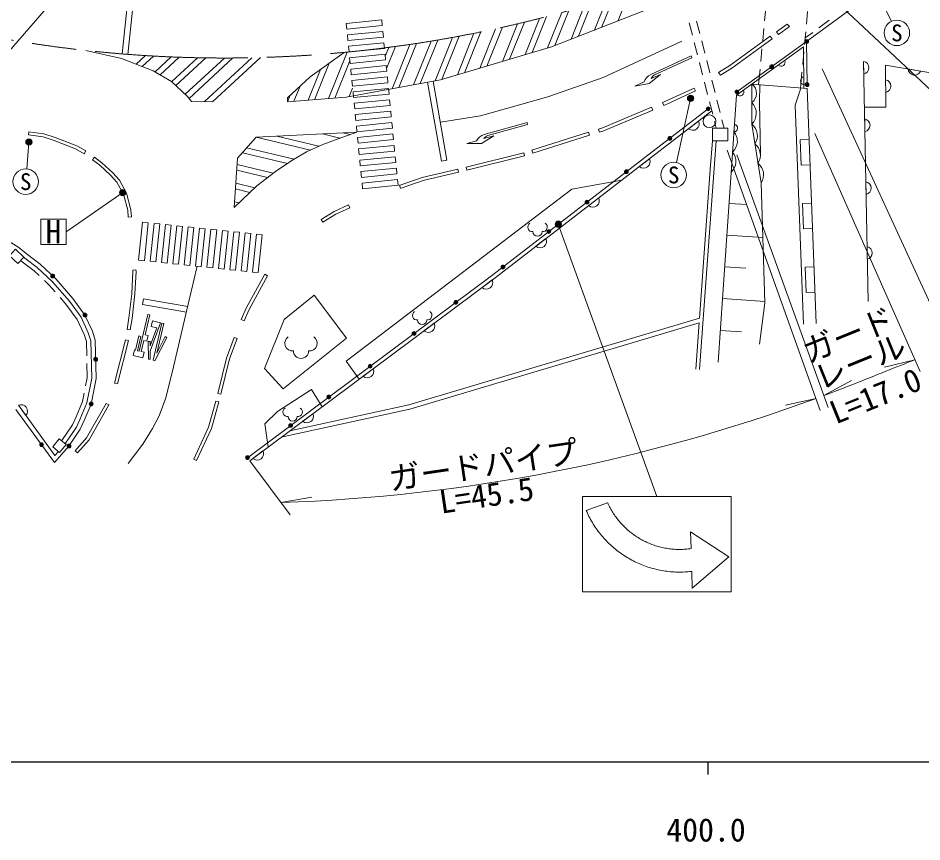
# Model space of a CAD drawing. Units: millimetres, scale not verified. Extents: x 40000 to 680000, y 20000 to 380000.
# Drawn here: x 413791 to 484809, y 198715 to 263442 of the extents above; entities that cross this region are included whole.
import ezdxf
from ezdxf.enums import TextEntityAlignment as Align

# ---------------------------------------------------------------- set-up
doc = ezdxf.new("R2010")
doc.units = ezdxf.units.MM
doc.header["$LTSCALE"] = 1000
doc.linetypes.add('CHAIN', pattern=[18.5, 12, -1.5, 3.5, -1.5])
for name, color, linetype, lineweight in [('M-BGD', 7, 'Continuous', 13), ('M-BMK', 2, 'CHAIN', 13), ('M-STR-HTXT', 7, 'Continuous', 13), ('M-STR-STR1', 1, 'Continuous', 13), ('M-STR-STRC', 7, 'Continuous', 13), ('M-TTL-BAND', 7, 'Continuous', 25)]:
    doc.layers.add(name, color=color, linetype=linetype, lineweight=lineweight)
doc.styles.add('ＭＳ ゴシック', font='')
doc.styles.get('ＭＳ ゴシック').set_extended_font_data('MS Gothic')

msp = doc.modelspace()

# ---------------------------------------------------------------- hatches: boundary and pattern name
at = {"layer": 'M-BGD'}
for points in [[(475601, 261596, -1), (475901, 261596, -1)], [(472855, 259622, -1), (473155, 259622, -1)], [(470110, 257647, -1), (470410, 257647, -1)], [(475632, 258213, -1), (475932, 258213, -1)], [(467865, 256309, -1), (468165, 256309, -1)], [(464852, 253997, -1), (465152, 253997, -1)], [(461439, 251370, -1), (461739, 251370, -1)], [(458341, 248982, -1), (458641, 248982, -1)], [(455347, 246674, -1), (455647, 246674, -1)], [(451736, 243890, -1), (452036, 243890, -1)], [(416528, 243331, -1), (416476, 243035, -0.41421), (416354, 243209, -0.41421)], [(448034, 241109, -1), (448334, 241109, -1)], [(419071, 240258, -1), (419018, 239963, -0.41421), (418897, 240137, -0.41421)], [(444757, 238664, -1), (445057, 238664, -1)], [(419916, 236780, -1), (419863, 236485, -0.41421), (419742, 236659, -0.41421)], [(441302, 236088, -1), (441602, 236088, -1)], [(438055, 233666, -1), (438355, 233666, -1)], [(419558, 233265, -1), (419505, 232970, -0.41421), (419384, 233144, -0.41421)], [(435065, 231436, -1), (435365, 231436, -1)], [(415660, 230081, -1), (415608, 229785, -0.41421), (415486, 229959, -0.41421)], [(417815, 229966, -1), (417763, 229670, -0.41421), (417641, 229844, -0.41421)], [(431664, 228899, -1), (431964, 228899, -1)]]:
    msp.add_hatch(color=256, dxfattribs=at).paths.add_polyline_path(points)
at = {"layer": 'M-STR-HTXT'}
for points in [[(466420, 256999, -1), (466844, 257265, -0.41421), (466765, 256920, -0.41421)], [(414452, 253542, -1), (414836, 253863, -0.41421), (414804, 253510, -0.41421)], [(422231, 249847, -1), (421792, 249608, -0.41421), (421892, 249947, -0.41421)], [(456456, 247364, -1), (456017, 247124, -0.41421), (456117, 247464, -0.41421)]]:
    msp.add_hatch(color=256, dxfattribs=at).paths.add_polyline_path(points)

# ---------------------------------------------------------------- linework, layer by layer
at = {"layer": 'M-BGD'}
for p, q in [((472446, 263221), (472539, 264217)), ((475737, 262971), (475830, 263966)), ((466774, 262094), (466526, 263063)), ((467358, 262234), (467109, 263202)), ((476708, 262674), (477514, 263266)), ((472297, 261628), (472390, 262623)), ((475588, 261377), (475681, 262373)), ((475635, 261885), (476225, 262318)), ((467173, 260545), (466924, 261513)), ((467756, 260684), (467507, 261653)), ((470260, 257647), (475751, 261596)), ((475782, 258213), (475751, 261596)), ((470242, 257388), (475504, 261173)), ((472148, 260035), (472241, 261030)), ((475439, 259784), (475532, 260780)), ((475534, 257919), (475504, 261173)), ((467571, 258995), (467322, 259964)), ((468154, 259135), (467906, 260103)), ((474022, 260107), (473514, 259741)), ((480575, 241175), (480230, 260035)), ((480230, 260035), (480248, 259044)), ((471978, 258214), (472093, 259437)), ((484702, 259282), (483725, 259448)), ((468553, 257585), (468304, 258553)), ((475267, 257941), (475384, 259187)), ((475532, 258204), (475526, 258829)), ((481955, 258593), (481960, 257602)), ((467969, 257445), (467720, 258414)), ((471452, 258258), (475794, 257898)), ((474842, 256596), (475292, 257939)), ((475794, 257898), (476495, 239443)), ((470792, 257783), (470284, 257417)), ((468367, 255896), (468118, 256864)), ((468951, 256035), (468702, 257004)), ((474842, 256596), (475495, 239405)), ((467262, 255354), (466477, 254749)), ((468649, 254801), (468516, 255315)), ((469268, 254801), (469100, 255454)), ((470083, 255103), (470039, 254479)), ((480312, 255518), (480331, 254527)), ((468636, 253801), (467342, 235833)), ((475945, 253901), (475246, 253874)), ((475246, 253874), (475322, 251875)), ((463396, 252384), (462611, 251779)), ((475322, 251875), (476021, 251902)), ((480403, 250576), (480421, 249585)), ((459411, 249312), (458626, 248707)), ((469654, 248885), (471062, 248788)), ((476135, 248904), (475436, 248878)), ((475436, 248878), (475512, 246879)), ((475512, 246879), (476211, 246906)), ((455267, 246117), (454482, 245512)), ((469483, 246391), (472300, 246198)), ((480496, 245482), (480514, 244491)), ((413988, 244397), (414111, 244301)), ((414111, 244301), (415064, 243576)), ((469313, 243896), (470969, 243783)), ((476325, 243908), (475626, 243881)), ((475626, 243881), (475701, 241883)), ((415064, 243576), (415436, 243226)), ((415873, 242814), (416245, 242464)), ((416245, 242464), (416702, 241944)), ((451032, 242869), (450248, 242264)), ((417098, 241493), (417555, 240973)), ((475701, 241883), (476401, 241909)), ((417555, 240973), (418439, 239754)), ((469142, 241402), (472455, 241176)), ((418439, 239754), (418984, 238590)), ((446480, 239463), (445685, 238871)), ((467305, 239503), (467043, 235855)), ((468971, 238908), (470627, 238795)), ((418984, 238590), (419157, 238025)), ((419157, 238025), (419183, 236906)), ((419197, 236306), (419223, 235187)), ((441695, 235895), (440901, 235302)), ((419223, 235187), (419098, 234549)), ((418983, 233961), (418858, 233323)), ((413816, 233020), (414400, 232219)), ((418858, 233323), (418345, 232104)), ((436953, 232358), (436159, 231766)), ((418345, 232104), (418064, 231479)), ((418064, 231479), (417233, 230245)), ((417233, 230245), (417214, 230223)), ((433035, 229436), (432241, 228843))]:
    msp.add_line(p, q, dxfattribs=at)
for points in [[(475751, 261596), (483921, 267606), (506394, 284379), (522112, 296261)], [(480296, 256439), (481965, 256446), (481950, 259749), (502327, 256289)], [(472058, 237816), (472457, 241081), (472168, 250498), (471439, 255096), (471452, 258258)], [(472122, 252719), (472047, 256827), (472081, 258206)], [(468800, 236414), (469896, 252424), (470242, 257388)], [(431814, 228899), (451090, 243276), (463618, 252934), (468015, 256309)], [(431993, 228658), (451271, 243037), (463801, 252697), (468302, 256151)], [(435150, 231013), (444490, 233059), (467332, 239876), (468173, 251549), (468358, 253801)], [(440583, 235065), (439565, 236477), (457306, 249996), (461230, 250715)], [(411881, 240137), (412837, 246042), (413762, 245463), (414539, 244855), (415517, 244111), (416748, 242951), (418103, 241411), (419045, 240111), (419639, 238842), (419854, 238138), (419925, 235127), (419531, 233118), (418987, 231824), (418677, 231137), (417789, 229818), (416662, 228523), (413616, 232700)], [(414232, 244651), (414325, 244578), (415291, 243843), (416496, 242708), (417829, 241192), (418742, 239932), (419311, 238716), (419506, 238081), (419574, 235157), (419195, 233220), (418666, 231964), (418370, 231308), (417511, 230031), (417484, 230000)], [(434470, 230506), (444578, 232720), (467305, 239503)], [(433430, 229730), (433179, 231558), (434175, 232523), (436843, 234250), (437679, 232899)], [(416959, 229396), (416686, 229084), (413816, 233020)]]:
    msp.add_lwpolyline(points, dxfattribs=at)
for points in [[(469558, 253801), (468358, 253801), (468358, 254801), (469558, 254801)], [(413113, 244771), (413591, 245283), (414248, 244669), (413770, 244157)], [(433154, 235897), (434625, 234310), (439592, 238306), (437052, 241663), (434708, 239765)], [(417058, 229313), (416520, 229761), (417032, 230376), (417570, 229928)]]:
    msp.add_lwpolyline(points, close=True, dxfattribs=at)
for centre, radius in [((475751, 261596), 150), ((473005, 259622), 150), ((470260, 257647), 150), ((475782, 258213), 150), ((468015, 256309), 150), ((468116, 255334), 500), ((465002, 253997), 150), ((461589, 251370), 150), ((458491, 248982), 150), ((455497, 246674), 150), ((451886, 243890), 150), ((416502, 243183), 150), ((448184, 241109), 150), ((419045, 240111), 150), ((444907, 238664), 150), ((419890, 236633), 150), ((441452, 236088), 150), ((438205, 233666), 150), ((419531, 233118), 150), ((435215, 231436), 150), ((415634, 229933), 150), ((417789, 229818), 150), ((431814, 228899), 150)]:
    msp.add_circle(centre, radius, dxfattribs=at)
for centre, radius, start, end in [((473736, 259968), 318, 225.62039, 25.83813), ((480141, 259537), 505, 282.22004, 79.87823), ((484230, 259461), 505, 181.53256, 339.19075), ((475583, 258517), 318, 100.41509, 260.63282), ((481860, 258097), 505, 281.42383, 79.08202), ((470909, 257531), 907, 306.28715, 53.23314), ((470506, 257644), 318, 225.62039, 25.83813), ((470584, 255952), 1210, 314.96375, 44.55654), ((466810, 255129), 505, 228.80038, 26.45857), ((470007, 254795), 318, 275.90515, 76.12288), ((470753, 254202), 1127, 325.49712, 52.52227), ((480224, 255021), 505, 282.22004, 79.87823), ((469178, 253762), 1131, 311.7057, 40.32233), ((470996, 252669), 1127, 325.49712, 52.52227), ((469068, 252185), 1131, 311.7057, 40.32233), ((462943, 252159), 505, 228.80038, 26.45857), ((471239, 251136), 1127, 325.49712, 52.52227), ((480314, 250078), 505, 282.22004, 79.87823), ((458959, 249087), 505, 228.80038, 26.45857), ((454199, 247020), 360, 122.72029, 277.24592), ((455010, 247020), 360, 262.75408, 57.27971), ((454605, 246663), 360, 180, 360), ((454814, 245892), 505, 228.80038, 26.45857), ((480407, 244985), 505, 282.22004, 79.87823), ((450580, 242644), 505, 228.80038, 26.45857), ((445137, 240079), 360, 122.72029, 277.24592), ((445948, 240079), 360, 262.75408, 57.27971), ((445543, 239722), 360, 180, 360), ((446024, 239246), 505, 227.88902, 25.54721), ((435346, 237896), 600, 122.72029, 277.24592), ((436697, 237896), 600, 262.75408, 57.27971), ((436022, 237301), 600, 180, 360), ((441240, 235677), 505, 227.88902, 25.54721), ((414029, 232562), 505, 317.26964, 114.92783), ((434961, 232495), 360, 122.72029, 277.24592), ((435772, 232495), 360, 262.75408, 57.27971), ((436498, 232140), 505, 227.88902, 25.54721), ((435367, 232138), 360, 180, 360), ((432580, 229218), 505, 227.88902, 25.54721)]:
    msp.add_arc(centre, radius, start, end, dxfattribs=at)
at = {"layer": 'M-BMK'}
msp.add_arc((430007, 360303), 100000, 253.57623, 292.94636, dxfattribs=at)
at = {"layer": 'M-STR-HTXT'}
for p, q in [((480317, 267512), (482407, 263179)), ((476133, 266561), (510941, 233910)), ((476977, 259447), (487378, 236817)), ((466632, 257132), (465520, 252092)), ((476384, 254383), (484659, 235686)), ((414644, 253702), (414473, 251586)), ((469518, 253076), (476822, 232615)), ((470257, 252697), (477447, 232846)), ((422011, 249727), (417567, 246649)), ((456237, 247244), (463982, 225856)), ((484254, 236601), (481871, 236010)), ((477107, 233786), (479265, 234957)), ((476486, 233557), (474085, 233042)), ((431993, 228658), (435168, 224401)), ((434441, 225376), (436860, 225800))]:
    msp.add_line(p, q, dxfattribs=at)
for centre in [(466632, 257132), (414644, 253702), (422011, 249727), (456237, 247244)]:
    msp.add_circle(centre, 250, dxfattribs=at)
for centre, start, end in [((433808, 361822), 290.90503, 291.94235), ((430007, 360303), 290.4195, 292.6423), ((430007, 360303), 271.88251, 290.1385)]:
    msp.add_arc(centre, 135000, start, end, dxfattribs=at)
at = {"layer": 'M-STR-STR1'}
msp.add_line((405279, 251903), (419870, 268636), dxfattribs=at)
at = {"layer": 'M-STR-STRC'}
for p, q in [((459093, 262521), (460055, 264925)), ((459669, 262747), (460611, 265101)), ((460946, 263249), (461851, 265509)), ((457240, 261793), (458276, 264382)), ((457815, 262019), (458827, 264546)), ((421968, 260627), (422325, 264110)), ((422417, 260592), (422774, 264075)), ((454178, 260735), (455307, 263557)), ((455401, 261101), (456514, 263880)), ((455962, 261291), (457059, 264032)), ((442362, 263293), (439576, 263018)), ((439576, 263018), (439620, 262570)), ((442406, 262846), (439620, 262570)), ((442362, 263293), (442406, 262846)), ((451854, 260042), (453034, 262991)), ((452404, 260206), (453570, 263119)), ((453628, 260571), (454767, 263417)), ((473385, 262360), (474228, 262967)), ((473531, 262157), (474393, 262778)), ((474228, 262967), (474393, 262778)), ((442451, 262398), (439664, 262122)), ((439664, 262122), (439709, 261675)), ((442451, 262398), (442495, 261950)), ((448307, 258982), (449612, 262244)), ((448857, 259147), (450139, 262351)), ((450080, 259512), (451316, 262600)), ((450631, 259676), (451848, 262718)), ((473531, 262157), (473385, 262360)), ((442495, 261950), (439709, 261675)), ((442539, 261502), (439753, 261227)), ((442539, 261502), (442584, 261054)), ((443184, 257889), (444577, 261371)), ((443707, 257985), (445093, 261448)), ((444869, 258198), (446243, 261630)), ((445392, 258294), (446762, 261717)), ((446555, 258507), (447921, 261921)), ((447083, 258617), (448444, 262018)), ((473043, 261806), (472897, 262009)), ((438190, 257118), (439651, 260770)), ((439753, 261227), (439797, 260779)), ((442584, 261054), (439797, 260779)), ((442644, 260443), (442923, 261141)), ((442740, 259472), (443435, 261209)), ((423063, 259817), (423800, 260496)), ((423532, 259637), (424423, 260459)), ((424551, 259216), (425824, 260391)), ((424955, 258977), (426461, 260366)), ((425852, 258444), (427892, 260326)), ((426182, 258136), (428543, 260314)), ((426914, 257451), (430006, 260303)), ((427225, 257126), (430672, 260306)), ((428423, 256870), (432170, 260327)), ((429079, 256863), (432852, 260344)), ((438690, 257157), (439865, 260093)), ((442628, 260607), (439841, 260331)), ((439841, 260331), (439886, 259883)), ((442672, 260159), (439886, 259883)), ((442628, 260607), (442672, 260159)), ((436577, 256990), (437547, 259414)), ((437077, 257030), (438226, 259901)), ((442716, 259711), (439930, 259436)), ((439930, 259436), (439974, 258988)), ((442761, 259263), (439974, 258988)), ((442716, 259711), (442761, 259263)), ((442805, 258815), (440018, 258540)), ((440018, 258540), (440063, 258092)), ((442805, 258815), (442849, 258367)), ((468973, 258945), (468837, 259155)), ((435465, 256902), (435944, 258099)), ((439813, 257271), (440078, 257934)), ((442849, 258367), (440063, 258092)), ((442893, 257920), (440107, 257644)), ((442893, 257920), (442938, 257472)), ((445960, 258398), (447048, 252208)), ((446403, 258479), (447491, 252286)), ((467007, 257719), (466901, 257945)), ((434964, 256862), (435173, 257384)), ((440107, 257644), (440151, 257196)), ((442938, 257472), (440151, 257196)), ((442982, 257024), (440195, 256749)), ((440195, 256749), (440240, 256301)), ((443026, 256576), (440240, 256301)), ((442982, 257024), (443026, 256576)), ((463666, 256209), (463570, 256439)), ((464525, 256567), (464428, 256798)), ((443070, 256128), (440284, 255853)), ((440284, 255853), (440328, 255405)), ((443115, 255681), (440328, 255405)), ((443070, 256128), (443115, 255681)), ((443159, 255233), (440372, 254957)), ((440372, 254957), (440417, 254510)), ((443159, 255233), (443203, 254785)), ((414600, 254257), (414634, 254505)), ((439075, 254013), (437708, 254340)), ((439877, 254283), (439324, 254416)), ((443203, 254785), (440417, 254510)), ((443247, 254337), (440461, 254062)), ((443247, 254337), (443292, 253889)), ((454167, 253066), (458614, 254474)), ((458690, 254236), (458614, 254474)), ((459462, 254480), (459386, 254718)), ((436763, 253076), (432500, 254098)), ((437432, 253378), (434116, 254173)), ((440461, 254062), (440505, 253614)), ((443292, 253889), (440505, 253614)), ((454242, 252828), (458690, 254236)), ((418979, 252785), (419103, 253002)), ((434957, 252018), (431414, 252867)), ((435482, 252355), (431750, 253249)), ((443336, 253441), (440549, 253166)), ((440549, 253166), (440594, 252718)), ((443380, 252994), (440594, 252718)), ((443336, 253441), (443380, 252994)), ((449000, 251731), (453526, 252866)), ((453586, 252623), (453526, 252866)), ((454242, 252828), (454167, 253066)), ((419638, 252306), (419788, 252506)), ((443424, 252546), (440638, 252270)), ((440638, 252270), (440682, 251823)), ((443424, 252546), (443469, 252098)), ((447048, 252208), (447491, 252286)), ((449061, 251489), (453586, 252623)), ((433381, 250904), (430970, 251482)), ((433841, 251257), (431002, 251937)), ((443469, 252098), (440682, 251823)), ((443513, 251650), (440727, 251375)), ((443513, 251650), (443557, 251202)), ((448390, 251323), (448334, 251567)), ((449061, 251489), (449000, 251731)), ((440727, 251375), (440771, 250927)), ((443557, 251202), (440771, 250927)), ((443601, 250755), (440815, 250479)), ((443601, 250755), (443646, 250307)), ((432006, 249743), (430870, 250015)), ((432390, 250114), (430901, 250470)), ((440815, 250479), (440859, 250031)), ((443646, 250307), (440859, 250031)), ((443845, 250069), (443756, 250302)), ((431154, 248919), (430801, 249003)), ((439863, 248536), (439760, 248763)), ((422452, 247803), (422701, 247823)), ((423265, 244424), (423577, 247408)), ((423577, 247408), (424025, 247361)), ((423712, 244377), (424025, 247361)), ((424160, 244330), (424472, 247314)), ((424472, 247314), (424920, 247267)), ((424607, 244283), (424920, 247267)), ((425055, 244236), (425367, 247220)), ((425367, 247220), (425815, 247173)), ((425502, 244190), (425815, 247173)), ((437739, 247405), (437607, 247617)), ((425950, 244143), (426262, 247126)), ((426262, 247126), (426710, 247079)), ((426398, 244096), (426710, 247079)), ((426845, 244049), (427158, 247033)), ((427158, 247033), (427605, 246986)), ((427293, 244002), (427605, 246986)), ((427740, 243955), (428053, 246939)), ((428053, 246939), (428500, 246892)), ((428188, 243908), (428500, 246892)), ((428635, 243861), (428948, 246845)), ((428948, 246845), (429395, 246798)), ((429083, 243815), (429395, 246798)), ((429530, 243768), (429843, 246751)), ((429843, 246751), (430290, 246704)), ((429978, 243721), (430290, 246704)), ((430425, 243674), (430738, 246658)), ((430738, 246658), (431186, 246611)), ((430873, 243627), (431186, 246611)), ((431321, 243580), (431633, 246564)), ((431633, 246564), (432081, 246517)), ((431768, 243533), (432081, 246517)), ((432216, 243486), (432528, 246470)), ((432528, 246470), (432976, 246423)), ((432663, 243440), (432976, 246423)), ((423265, 244424), (423712, 244377)), ((424160, 244330), (424607, 244283)), ((422803, 243637), (423052, 243658)), ((425055, 244236), (425502, 244190)), ((425950, 244143), (426398, 244096)), ((426845, 244049), (427293, 244002)), ((427740, 243955), (428188, 243908)), ((428635, 243861), (429083, 243815)), ((429530, 243768), (429978, 243721)), ((430425, 243674), (430873, 243627)), ((431321, 243580), (431768, 243533)), ((432216, 243486), (432663, 243440)), ((433389, 243200), (433170, 243320)), ((423634, 241384), (423557, 240940)), ((423557, 240940), (427021, 240337)), ((423634, 241384), (427124, 240776)), ((431550, 239664), (431321, 239764)), ((422362, 238984), (422609, 238946)), ((422230, 238167), (421365, 234759)), ((422472, 238105), (421607, 234698)), ((422230, 238167), (422472, 238105)), ((431007, 238268), (430773, 238355)), ((421365, 234759), (421607, 234698)), ((429723, 233889), (429481, 233948)), ((420709, 233165), (420939, 233066)), ((429576, 233287), (429335, 233354)), ((418277, 229440), (418465, 229275)), ((427822, 228680), (427595, 228785)), ((458432, 224758), (460113, 225356)), ((466628, 223066), (466668, 221759)), ((469638, 221115), (466628, 223066)), ((466763, 218663), (469638, 221115)), ((466723, 219971), (466763, 218663)), ((466723, 219971), (466763, 218663)), ((466723, 219971), (466763, 218663))]:
    msp.add_line(p, q, dxfattribs=at)
for points in [[(439407, 260746), (436730, 258829), (434952, 257179), (434964, 256862), (439574, 257227), (446969, 258583), (455715, 261194), (467178, 265697), (474517, 269272), (482888, 274246), (488561, 277675), (493814, 281551), (494568, 282398)], [(446970, 255251), (450137, 255772), (455417, 257265), (459756, 258785), (465942, 261631)], [(468837, 259155), (469720, 259724), (472897, 262009)], [(468973, 258945), (469861, 259517), (473043, 261806)], [(419120, 260898), (421924, 260256), (424416, 259296), (425847, 258449), (427093, 257285), (427430, 256881), (429079, 256863)], [(463793, 258972), (466739, 260328), (466676, 260464), (463509, 259007)], [(462986, 258436), (462259, 258102), (463384, 258289), (464258, 259021), (463531, 258687)], [(464428, 256798), (464612, 256875), (466901, 257945)], [(464525, 256567), (464713, 256646), (467007, 257719)], [(459386, 254718), (459658, 254804), (463570, 256439)], [(459462, 254480), (459744, 254569), (463666, 256209)], [(450701, 254209), (453821, 255092), (453780, 255236), (450426, 254287)], [(414600, 254257), (415751, 254102), (416630, 253816), (418306, 253171), (418979, 252785)], [(414634, 254505), (415807, 254347), (416713, 254052), (418414, 253397), (419103, 253002)], [(449821, 253804), (449051, 253587), (450191, 253597), (451168, 254185), (450398, 253968)], [(419638, 252306), (420211, 251876), (421056, 251108), (421559, 250559), (422084, 249594), (422408, 248347), (422452, 247803)], [(419788, 252506), (420370, 252068), (421233, 251285), (421764, 250706), (422318, 249687), (422655, 248388), (422701, 247823)], [(443756, 250302), (443805, 250321), (445551, 250918), (448334, 251567)], [(443845, 250069), (443890, 250086), (445620, 250678), (448390, 251323)], [(437607, 247617), (438627, 248248), (439760, 248763)], [(437739, 247405), (438745, 248028), (439863, 248536)], [(422803, 243637), (422813, 243525), (422725, 241788), (422501, 239882), (422362, 238984)], [(422439, 228435), (423600, 229974), (424357, 231203), (424873, 232185), (425401, 233593), (426009, 236033), (427167, 240960), (427857, 243943)], [(423052, 243658), (423063, 243529), (422974, 241767), (422748, 239849), (422609, 238946)], [(431321, 239764), (431712, 240657), (433170, 243320)], [(431550, 239664), (431936, 240546), (433389, 243200)], [(429481, 233948), (430166, 236733), (430773, 238355)], [(429723, 233889), (430405, 236659), (431007, 238268)], [(420709, 233165), (419163, 230457), (418277, 229440)], [(420939, 233066), (420933, 233053), (419368, 230311), (418465, 229275)], [(427595, 228785), (428765, 231294), (429334, 233350), (429334, 233354)], [(427822, 228680), (429001, 231207), (429576, 233287)], [(466668, 221759), (466668, 221759), (466561, 221744), (466454, 221731), (466346, 221721), (466238, 221711), (466130, 221704), (466022, 221699), (465913, 221696), (465805, 221694), (465697, 221695), (465589, 221697), (465480, 221701), (465372, 221707), (465264, 221715), (465156, 221725), (465049, 221736), (464941, 221750), (464834, 221766), (464727, 221783), (464621, 221802), (464514, 221823), (464408, 221846), (464303, 221871), (464198, 221897), (464094, 221926), (463990, 221956), (463886, 221988), (463783, 222022), (463681, 222057), (463579, 222095), (463478, 222134), (463378, 222175), (463278, 222218), (463180, 222262), (463082, 222308), (462985, 222356), (462888, 222405), (462793, 222457), (462698, 222509), (462605, 222564), (462512, 222620), (462420, 222678), (462330, 222737), (462240, 222798), (462152, 222860), (462064, 222924), (461978, 222990), (461893, 223057), (461809, 223125), (461726, 223195), (461645, 223267), (461565, 223339), (461486, 223413), (461408, 223489), (461332, 223566), (461257, 223644), (461183, 223723), (461111, 223804), (461040, 223886), (460971, 223969), (460903, 224054), (460837, 224139), (460772, 224226), (460708, 224314), (460647, 224403), (460586, 224493), (460528, 224584), (460471, 224676), (460415, 224769), (460361, 224863), (460309, 224958), (460259, 225054), (460210, 225150), (460163, 225248), (460117, 225346), (460113, 225356), (460113, 225356), (458432, 224758), (458432, 224758), (458469, 224673), (458527, 224546), (458586, 224420), (458648, 224295), (458712, 224171), (458778, 224049), (458847, 223927), (458917, 223807), (458989, 223688), (459064, 223570), (459141, 223454), (459219, 223339), (459300, 223225), (459382, 223113), (459467, 223002), (459553, 222893), (459642, 222785), (459732, 222679), (459824, 222574), (459918, 222471), (460013, 222370), (460111, 222270), (460210, 222172), (460311, 222076), (460413, 221981), (460517, 221889), (460623, 221798), (460730, 221709), (460839, 221622), (460949, 221537), (461061, 221453), (461174, 221372), (461289, 221293), (461405, 221216), (461522, 221140), (461641, 221067), (461761, 220996), (461882, 220927), (462004, 220860), (462127, 220796), (462252, 220733), (462378, 220673), (462504, 220614), (462632, 220559), (462760, 220505), (462890, 220453), (463020, 220404), (463152, 220357), (463284, 220313), (463416, 220270), (463550, 220230), (463684, 220193), (463819, 220158), (463954, 220125), (464090, 220094), (464227, 220066), (464364, 220040), (464501, 220017), (464639, 219996), (464777, 219977), (464915, 219961), (465054, 219947), (465193, 219936), (465332, 219927), (465471, 219920), (465611, 219916), (465750, 219915), (465889, 219916), (466029, 219919), (466168, 219924), (466307, 219933), (466446, 219943), (466585, 219956), (466723, 219971)], [(466763, 218663), (469638, 221115), (466628, 223066), (466668, 221759)], [(466763, 218663), (469638, 221115), (466628, 223066), (466668, 221759)], [(466723, 219971), (466763, 218663), (469638, 221115), (466628, 223066), (466668, 221759)]]:
    msp.add_lwpolyline(points, dxfattribs=at)
for points in [[(430770, 248548), (432549, 250267), (434020, 251393), (435303, 252248), (436458, 252938), (437734, 253515), (438930, 253964), (440421, 254467), (432498, 254098), (431036, 252438)], [(415567, 245649), (417567, 245649), (417567, 247649), (415567, 247649)], [(423910, 238062), (424013, 238500), (423770, 238557), (424136, 240114), (423990, 240149), (423315, 237277), (423169, 237311), (423432, 238431), (423286, 238465), (423023, 237346), (422926, 237369), (422823, 236931), (423601, 236747), (423704, 237186), (423461, 237243), (423667, 238119)], [(424356, 239652), (424989, 239503), (424168, 237282), (424176, 236650), (424026, 236648), (424008, 238039), (424158, 238041), (424162, 237700), (424685, 239112), (424253, 239214)], [(425490, 238358), (425357, 238427), (424687, 237127), (425232, 239446), (425086, 239480), (424400, 236560), (424546, 236525)], [(458132, 225856), (469832, 225856), (469832, 218356), (458132, 218356)]]:
    msp.add_lwpolyline(points, close=True, dxfattribs=at)
for centre in [(482841, 262278), (465305, 251115), (414392, 250590)]:
    msp.add_circle(centre, 1000, dxfattribs=at)
for centre, radius, start, end in [((463927, 258099), 1000, 114.70306, 160.27606), ((464002, 258518), 500, 114.70306, 160.27606), ((450698, 253325), 1000, 105.78953, 151.36253), ((450837, 253728), 500, 105.78953, 151.36253)]:
    msp.add_arc(centre, radius, start, end, dxfattribs=at)
at = {"layer": 'M-TTL-BAND'}
for p, q in [((40000, 205000), (579000, 205000)), ((468000, 205000), (468000, 204000))]:
    msp.add_line(p, q, dxfattribs=at)

# ---------------------------------------------------------------- texts
at = {"layer": 'M-STR-HTXT', "style": 'ＭＳ ゴシック'}
for s, rotation, p in [('ガード', 22.111, (479565, 237198)), ('レール', 22.111, (480497, 235101)), ('L=17.0', 22.111, (481708, 232403)), ('ガードパイプ', 8.468, (450557, 226877))]:
    msp.add_text(s, height=1833, rotation=rotation, dxfattribs=at).set_placement(p, align=Align.BOTTOM_CENTER)
msp.add_text('L=45.5', height=1833, rotation=8.468, dxfattribs=at).set_placement((450459, 226862), align=Align.TOP_CENTER)
at = {"layer": 'M-STR-STRC', "style": 'ＭＳ ゴシック'}
for s, height, p in [('S', 1320, (482841, 262278)), ('S', 1320, (465305, 251115)), ('S', 1320, (414392, 250590)), ('H', 1833, (416567, 246649))]:
    msp.add_text(s, height=height, dxfattribs=at).set_placement(p, align=Align.MIDDLE_CENTER)
at = {"layer": 'M-TTL-BAND', "style": 'ＭＳ ゴシック'}
msp.add_text('400.0', height=1833, dxfattribs=at).set_placement((467844, 198195), align=Align.BOTTOM_CENTER)

doc.saveas('drawing.dxf')
